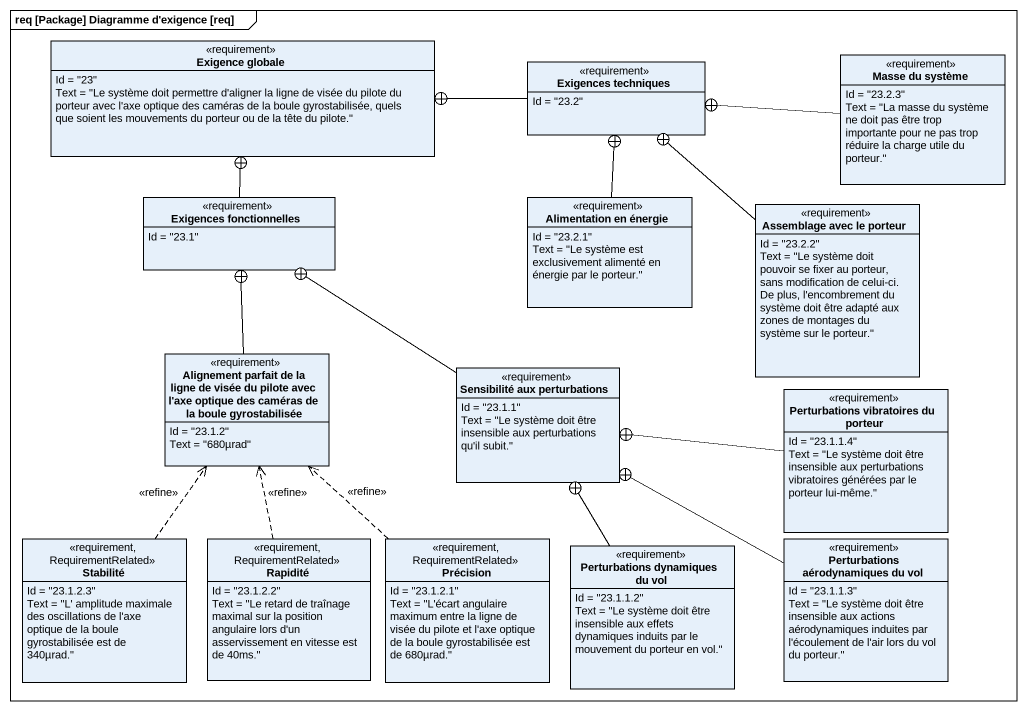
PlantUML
@startuml
mainframe req [Package] Diagramme d'exigence [req]
hide circle
hide empty members
class "Exigence globale" as Exigence_globale <<requirement>> {
  Id = "23"
  Text = "Le système doit permettre d'aligner la ligne de visée du pilote du porteur avec l'axe optique des caméras de la boule gyrostabilisée, quels que soient les mouvements du porteur ou de la tête du pilote."
}
class "Exigences techniques" as Exigences_techniques <<requirement>> {
  Id = "23.2"
}
class "Masse du système" as Masse_du_système <<requirement>> {
  Id = "23.2.3"
  Text = "La masse du système ne doit pas être trop importante pour ne pas trop réduire la charge utile du porteur."
}
class "Exigences fonctionnelles" as Exigences_fonctionnelles <<requirement>> {
  Id = "23.1"
}
class "Alimentation en énergie" as Alimentation_en_énergie <<requirement>> {
  Id = "23.2.1"
  Text = "Le système est exclusivement alimenté en énergie par le porteur."
}
class "Assemblage avec le porteur" as Assemblage_avec_le_porteur <<requirement>> {
  Id = "23.2.2"
  Text = "Le système doit pouvoir se fixer au porteur, sans modification de celui-ci. De plus, l'encombrement du système doit être adapté aux zones de montages du système sur le porteur."
}
class "Alignement parfait de la ligne de visée du pilote avec l'axe optique des caméras de la boule gyrostabilisée" as Alignement_parfait_de_la <<requirement>> {
  Id = "23.1.2"
  Text = "680µrad"
}
class "Sensibilité aux perturbations" as Sensibilité_aux <<requirement>> {
  Id = "23.1.1"
  Text = "Le système doit être insensible aux perturbations qu'il subit."
}
class "Perturbations vibratoires du porteur" as Perturbations_vibratoires <<requirement>> {
  Id = "23.1.1.4"
  Text = "Le système doit être insensible aux perturbations vibratoires générées par le porteur lui-même."
}
class Stabilité <<requirement, RequirementRelated>> {
  Id = "23.1.2.3"
  Text = "L' amplitude maximale des oscillations de l'axe optique de la boule gyrostabilisée est de 340µrad."
}
class Rapidité <<requirement, RequirementRelated>> {
  Id = "23.1.2.2"
  Text = "Le retard de traînage maximal sur la position angulaire lors d'un asservissement en vitesse est de 40ms."
}
class Précision <<requirement, RequirementRelated>> {
  Id = "23.1.2.1"
  Text = "L'écart angulaire maximum entre la ligne de visée du pilote et l'axe optique de la boule gyrostabilisée est de 680µrad."
}
class "Perturbations dynamiques du vol" as Perturbations_dynamiques_du <<requirement>> {
  Id = "23.1.1.2"
  Text = "Le système doit être insensible aux effets dynamiques induits par le mouvement du porteur en vol."
}
class "Perturbations aérodynamiques du vol" as Perturbations <<requirement>> {
  Id = "23.1.1.3"
  Text = "Le système doit être insensible aux actions aérodynamiques induites par l'écoulement de l'air lors du vol du porteur."
}
Exigences_techniques -left-+ Exigence_globale
Masse_du_système -left-+ Exigences_techniques
Exigences_fonctionnelles -up-+ Exigence_globale
Alimentation_en_énergie -up-+ Exigences_techniques
Assemblage_avec_le_porteur -up-+ Exigences_techniques
Alignement_parfait_de_la -up-+ Exigences_fonctionnelles
Sensibilité_aux -up-+ Exigences_fonctionnelles
Perturbations_vibratoires -left-+ Sensibilité_aux
Stabilité .up.> Alignement_parfait_de_la : <<refine>>
Rapidité .up.> Alignement_parfait_de_la : <<refine>>
Précision .up.> Alignement_parfait_de_la : <<refine>>
Perturbations_dynamiques_du -up-+ Sensibilité_aux
Perturbations -left-+ Sensibilité_aux
@enduml
